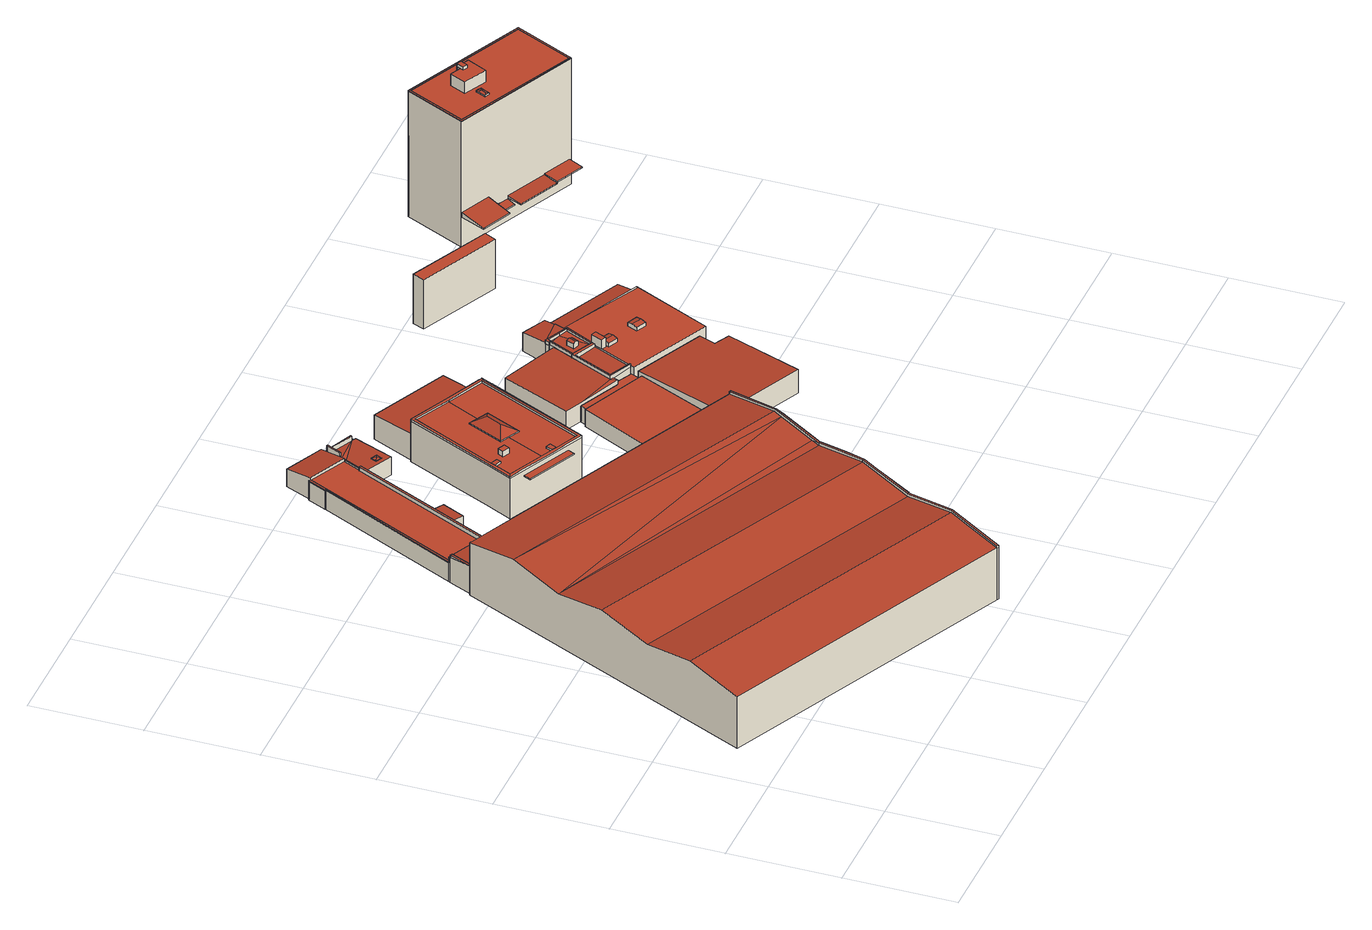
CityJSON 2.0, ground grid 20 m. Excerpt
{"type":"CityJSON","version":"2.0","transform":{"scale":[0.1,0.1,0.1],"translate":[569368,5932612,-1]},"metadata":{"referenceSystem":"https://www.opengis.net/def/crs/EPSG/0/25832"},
"CityObjects":{
"building1":{"type":"Building","attributes":{"Grundfläche 2D":"3639.521682","Grundhöhe NN":"5.629"},"geometry":[{"type":"Solid","lod":"3","boundaries":[[[[0,1,2,3,4,5,6]],[[4,7,8,5]],[[7,9,10,11,8]],[[9,12,13,14,15,10]],[[13,16,17,18,14]],[[19,20,21,22,17,16]],[[19,23,24,25,26,27,20]],[[25,28,29,26]],[[30,31,32,33,34,35,36,37]],[[38,34,39]],[[38,35,34]],[[40,41,42,39,43,44]],[[45,39,42]],[[45,38,39]],[[43,46,47,48,44]],[[46,49,50,47]],[[51,50,49,52,53,54]],[[55,37,1,0]],[[42,9,45]],[[4,3,2,1,37,36,35,38,45,9,7]],[[42,41,40,44,16,13,12,9]],[[28,25,24,23,19,16,44,48,47,50,51,54]],[[54,56,29,28]],[[57,58,59,60,61,55,0,6,5,8,11,10,15,14,18,17,22,21,20,27,26,29,56,62,63,64,65]],[[33,32,31,30,37,55,66,67]],[[52,49,46,43,39,34,33,67,68]],[[54,53,52,68,69]],[[56,54,69,70]],[[71,66,55,61,60,59,58,57,65,64,63,62,56,70,72]],[[66,71,72,70,69,68,67]]]],"semantics":{"surfaces":[{"type":"RoofSurface"},{"type":"WallSurface"},{"type":"GroundSurface"}],"values":[[0,0,0,0,0,0,0,0,0,0,0,0,0,0,0,0,0,1,1,1,1,1,1,1,1,1,1,1,1,2]]}}]},
"building2":{"type":"Building","attributes":{"Grundfläche 2D":"423.519601","Grundhöhe NN":"5.605"},"children":["building2-1","building2-2","building2-3","building2-4","building2-5","building2-6","building2-7","building2-8"],"geometry":[{"type":"Solid","lod":"3","boundaries":[[[[73,74,75,76,77,78,79]],[[80,81,82,83,84,85,86,87,88,89,90,91]],[[92,93,94,95,96,97,98,99]],[[100,101,102,103]],[[104,105,106,107]],[[108,109,110,111]],[[112,77,76,75,113,114]],[[78,77,112,115]],[[116,110,109,83,82,81,80,117,73,79,78,115]],[[75,74,118,113]],[[73,117,80,119,118,74]],[[103,102,120,121]],[[100,103,121,122]],[[123,85,84,83,109,108,124]],[[85,123,125,86]],[[89,88,126,127]],[[90,89,127,128]],[[91,90,128,129]],[[80,91,129,119]],[[106,105,130,131]],[[107,106,131,132]],[[102,101,104,107,132,120]],[[105,104,101,100,122,133,111,110,116,130]],[[108,111,133,124]],[[96,95,134,135]],[[97,96,135,136]],[[98,97,136,137]],[[99,98,137,126,88,138]],[[87,86,92,99,138,88]],[[92,86,125,139,93]],[[94,93,139,140]],[[95,94,140,134]],[[132,131,130,116,115,112,114,113,118,119,129,128,127,126,137,136,135,134,140,139,125,123,124,133,122,121,120]]]],"semantics":{"surfaces":[{"type":"RoofSurface"},{"type":"WallSurface"},{"type":"GroundSurface"}],"values":[[0,0,0,0,0,0,1,1,1,1,1,1,1,1,1,1,1,1,1,1,1,1,1,1,1,1,1,1,1,1,1,1,2]]}}]},
"building2-1":{"type":"BuildingInstallation","parents":["building2"],"geometry":[{"type":"MultiSurface","lod":"3","boundaries":[[[141,142,143,144]],[[145,146,144,143]],[[141,144,146,147]],[[141,147,148,142]],[[148,145,143,142]]],"semantics":{"surfaces":[{"type":"RoofSurface"},{"type":"WallSurface"}],"values":[0,1,1,1,1]}}]},
"building2-2":{"type":"BuildingInstallation","parents":["building2"],"geometry":[{"type":"MultiSurface","lod":"3","boundaries":[[[149,150,151,152]],[[149,152,153,154]],[[155,153,152,151]],[[150,149,154,156]],[[156,155,151,150]]],"semantics":{"surfaces":[{"type":"RoofSurface"},{"type":"WallSurface"}],"values":[0,1,1,1,1]}}]},
"building2-3":{"type":"BuildingInstallation","parents":["building2"],"geometry":[{"type":"MultiSurface","lod":"3","boundaries":[[[157,158,159,160]],[[161,162,158,157]],[[160,159,163,164]],[[157,160,164,161]],[[162,163,159,158]]],"semantics":{"surfaces":[{"type":"RoofSurface"},{"type":"WallSurface"}],"values":[0,1,1,1,1]}}]},
"building2-4":{"type":"BuildingInstallation","parents":["building2"],"geometry":[{"type":"MultiSurface","lod":"3","boundaries":[[[165,166,75,76]],[[165,76,167]],[[166,165,167,74]],[[166,74,75]]],"semantics":{"surfaces":[{"type":"RoofSurface"},{"type":"WallSurface"}],"values":[0,1,1,1]}}]},
"building2-5":{"type":"BuildingInstallation","parents":["building2"],"geometry":[{"type":"MultiSurface","lod":"3","boundaries":[[[117,168,169,138,170,171,172]],[[81,168,117,80]],[[81,87,169,168]],[[87,88,89,170,138,169]],[[89,90,171,170]],[[90,91,172,171]],[[91,80,117,172]]],"semantics":{"surfaces":[{"type":"RoofSurface"},{"type":"WallSurface"}],"values":[0,1,1,1,1,1,1]}}]},
"building2-6":{"type":"BuildingInstallation","parents":["building2"],"geometry":[{"type":"MultiSurface","lod":"3","boundaries":[[[173,174,175,176]],[[84,85,175,174]],[[176,175,85,86]],[[173,176,86,177]]],"semantics":{"surfaces":[{"type":"RoofSurface"},{"type":"WallSurface"}],"values":[0,1,1,1]}}]},
"building2-7":{"type":"BuildingInstallation","parents":["building2"],"geometry":[{"type":"MultiSurface","lod":"3","boundaries":[[[178,179,180,181,182]],[[83,182,181,82]],[[182,83,84,174,178]],[[174,173,177,183,180,179,178]],[[183,82,181,180]]],"semantics":{"surfaces":[{"type":"RoofSurface"},{"type":"WallSurface"}],"values":[0,1,1,1,1]}}]},
"building2-8":{"type":"BuildingInstallation","parents":["building2"],"geometry":[{"type":"MultiSurface","lod":"3","boundaries":[[[184,185,186,187]],[[187,186,93,94]],[[184,187,94,95]],[[185,184,95,96]],[[186,185,96,93]]],"semantics":{"surfaces":[{"type":"RoofSurface"},{"type":"WallSurface"}],"values":[0,1,1,1,1]}}]},
"building3":{"type":"Building","attributes":{"Grundfläche 2D":"60.690489","Grundhöhe NN":"5.572"},"children":["building3-1","building3-2"],"geometry":[{"type":"Solid","lod":"3","boundaries":[[[[188,189,190]],[[189,191,190]],[[188,192,193,194]],[[194,195,188]],[[188,195,189]],[[196,195,194,197,198]],[[199,189,195]],[[200,201,202,203,204,205,206]],[[201,200,207,208]],[[202,201,208,209]],[[203,202,209,210]],[[190,191,203,210,140,188]],[[192,188,140,139]],[[193,192,139,125]],[[194,193,125,123]],[[197,194,123,211]],[[198,197,211,212]],[[198,212,207,200,196]],[[196,200,206,195]],[[195,206,205,199]],[[191,189,199,205,204,203]],[[140,210,209,208,207,212,211,123,125,139]]]],"semantics":{"surfaces":[{"type":"RoofSurface"},{"type":"WallSurface"},{"type":"GroundSurface"}],"values":[[0,0,0,0,0,0,0,0,1,1,1,1,1,1,1,1,1,1,1,1,1,2]]}}]},
"building3-1":{"type":"BuildingInstallation","parents":["building3"],"geometry":[{"type":"MultiSurface","lod":"3","boundaries":[[[213,214,215,216]],[[216,215,189,217]],[[213,216,217,195]],[[214,213,195,199]],[[215,214,199,189]]],"semantics":{"surfaces":[{"type":"RoofSurface"},{"type":"WallSurface"}],"values":[0,1,1,1,1]}}]},
"building3-2":{"type":"BuildingInstallation","parents":["building3"],"geometry":[{"type":"MultiSurface","lod":"3","boundaries":[[[218,219,220,221]],[[221,220,222]],[[223,220,219]],[[222,220,223]],[[224,225,226,219,218,221]],[[226,227,223,219]],[[227,228,229,222,223]],[[229,224,221,222]]],"semantics":{"surfaces":[{"type":"RoofSurface"},{"type":"WallSurface"}],"values":[0,0,0,0,1,1,1,1]}}]},
"building4":{"type":"Building","attributes":{"Grundfläche 2D":"505.801468","Grundhöhe NN":"5.604"},"children":["building4-1","building4-2","building4-3","building4-4","building4-5"],"geometry":[{"type":"MultiSurface","lod":"3","boundaries":[[[230,231,232,233,234,235,236,237,238,239,240,241,242,243,244,245,246]],[[247,248,249,238,237,236,250,251,252,253,231,230,254,255,256,257]],[[258,259,260]],[[261,260,259,262]],[[263,262,259,258]],[[261,262,263]],[[264,265,266,267,268,269,270,271,272,273]],[[269,268,274,275,276,277,273,272,278,279]],[[280,281,282,283,284]],[[267,266,232,231]],[[233,265,264,234]],[[264,273,235,234]],[[235,273,277,236]],[[242,241,240,239,238,285,286,287,288,289,244,243]],[[244,289,290,291,230,246,245]],[[277,276,250,236]],[[250,276,275,251]],[[252,274,268,253]],[[268,267,231,253]],[[247,257,256,255,254,230,291,292,293,248]],[[248,293,285,238,249]],[[279,258,260,270,269]],[[263,258,279,278]],[[278,272,271,261,263]],[[260,261,271,270]],[[294,291,290,289,295,296]],[[293,292,291,294,297]],[[285,293,297,298]],[[281,280,299,295,289,288,287,286,285,298,300,282]],[[283,282,300,301]],[[284,283,301,302]],[[280,284,302,299]],[[295,299,302,301,300,298,297,294,296]]],"semantics":{"surfaces":[{"type":"RoofSurface"},{"type":"WallSurface"},{"type":"GroundSurface"}],"values":[0,0,0,0,0,0,0,0,0,1,1,1,1,1,1,1,1,1,1,1,1,1,1,1,1,1,1,1,1,1,1,1,2]}}]},
"building4-1":{"type":"BuildingInstallation","parents":["building4"],"geometry":[{"type":"MultiSurface","lod":"3","boundaries":[[[303,304,305,306]],[[306,305,307,308]],[[303,306,308,309]],[[304,303,309,310]],[[305,304,310,307]]],"semantics":{"surfaces":[{"type":"RoofSurface"},{"type":"WallSurface"}],"values":[0,1,1,1,1]}}]},
"building4-2":{"type":"BuildingInstallation","parents":["building4"],"geometry":[{"type":"MultiSurface","lod":"3","boundaries":[[[311,312,313,314]],[[233,232,314,313]],[[315,311,314,232,266]],[[315,316,312,311]],[[265,233,313,312,316]]],"semantics":{"surfaces":[{"type":"RoofSurface"},{"type":"WallSurface"}],"values":[0,1,1,1,1]}}]},
"building4-3":{"type":"BuildingInstallation","parents":["building4"],"geometry":[{"type":"MultiSurface","lod":"3","boundaries":[[[317,318,319,320]],[[252,251,320,319]],[[321,317,320,251,275]],[[318,317,321,322]],[[274,252,319,318,322]]],"semantics":{"surfaces":[{"type":"RoofSurface"},{"type":"WallSurface"}],"values":[0,1,1,1,1]}}]},
"building4-4":{"type":"BuildingInstallation","parents":["building4"],"geometry":[{"type":"MultiSurface","lod":"3","boundaries":[[[323,324,325,326]],[[323,327,328,324]],[[325,324,328,329]],[[326,325,329,330]],[[323,326,330,327]],[[328,327,330,329]]],"semantics":{"surfaces":[{"type":"RoofSurface"},{"type":"WallSurface"},{"type":"OuterCeilingSurface"}],"values":[0,1,1,1,1,2]}}]},
"building4-5":{"type":"BuildingInstallation","parents":["building4"],"geometry":[{"type":"MultiSurface","lod":"3","boundaries":[[[331,332,333,334]],[[335,336,334,333]],[[336,337,331,334]],[[337,338,332,331]],[[338,335,333,332]],[[338,337,336,335]]],"semantics":{"surfaces":[{"type":"RoofSurface"},{"type":"WallSurface"},{"type":"OuterCeilingSurface"}],"values":[0,1,1,1,1,2]}}]},
"building5":{"type":"Building","attributes":{"Grundfläche 2D":"201.043598","Grundhöhe NN":"5.632"},"geometry":[{"type":"Solid","lod":"3","boundaries":[[[[339,340,341,342,343,344]],[[345,346,347,348]],[[343,342,349,350]],[[344,343,350,351]],[[339,344,351,352]],[[340,339,352,353]],[[341,340,353,354]],[[354,355,346,345,342,341]],[[347,346,355,356]],[[348,347,356,357]],[[348,357,349,342,345]],[[352,351,350,349,357,356,355,354,353]]]],"semantics":{"surfaces":[{"type":"RoofSurface"},{"type":"WallSurface"},{"type":"GroundSurface"}],"values":[[0,0,1,1,1,1,1,1,1,1,1,2]]}}]},
"building6":{"type":"Building","attributes":{"Grundfläche 2D":"320.805193","Grundhöhe NN":"5.632"},"geometry":[{"type":"Solid","lod":"3","boundaries":[[[[358,359,360,361,362,363]],[[364,365,361,360]],[[365,366,362,361]],[[366,367,363,362]],[[367,368,358,363]],[[368,369,359,358]],[[369,364,360,359]],[[365,364,369,368,367,366]]]],"semantics":{"surfaces":[{"type":"RoofSurface"},{"type":"WallSurface"},{"type":"GroundSurface"}],"values":[[0,1,1,1,1,1,1,2]]}}]},
"building7":{"type":"Building","attributes":{"Grundfläche 2D":"208.667620","Grundhöhe NN":"5.639"},"children":["building7-1","building7-2"],"geometry":[{"type":"Solid","lod":"3","boundaries":[[[[370,371,372,373]],[[374,375,376,377,373,372,378,379]],[[372,380,381,379,378]],[[372,371,380]],[[382,383,379,381]],[[384,385,380,386]],[[384,387,388,389,385]],[[389,390,391,385]],[[392,393,394,375,395,396,397]],[[393,392,398]],[[399,393,398,400]],[[370,401,402,386,371]],[[381,380,385]],[[384,386,402,403]],[[387,384,403,404]],[[388,387,404,405]],[[389,388,405,406]],[[390,389,406,407]],[[391,390,407,408]],[[391,408,409,381,385]],[[410,401,370,373,377,376,375,411,412]],[[386,380,371]],[[413,383,382,381,409,414]],[[379,383,413,415]],[[395,375,374,379,415,416]],[[396,395,416,417]],[[397,396,417,418]],[[398,392,397,418,352]],[[419,399,400,398,352,351]],[[393,399,419,420]],[[394,393,420,411,375]],[[410,412,411,420,419,351,352,418,417,416,415,413,414,409,408,407,406,405,404,403,402,401]]]],"semantics":{"surfaces":[{"type":"RoofSurface"},{"type":"WallSurface"},{"type":"GroundSurface"}],"values":[[0,0,0,0,0,0,0,0,0,0,0,1,1,1,1,1,1,1,1,1,1,1,1,1,1,1,1,1,1,1,1,2]]}}]},
"building7-1":{"type":"BuildingInstallation","parents":["building7"],"geometry":[{"type":"MultiSurface","lod":"3","boundaries":[[[421,422,423,424]],[[425,422,421,426]],[[424,423,427,428]],[[424,428,429,426,421]],[[425,426,429,430]],[[425,430,427,423,422]]],"semantics":{"surfaces":[{"type":"RoofSurface"},{"type":"WallSurface"}],"values":[0,0,1,1,1,1]}}]},
"building7-2":{"type":"BuildingInstallation","parents":["building7"],"geometry":[{"type":"MultiSurface","lod":"3","boundaries":[[[431,432,433,434,435,436,437,438,439,440,441,442,443,444]],[[375,376,436,435]],[[376,445,378,446,439,438,437,436]],[[446,372,440,439]],[[441,440,372,447]],[[442,441,447,373]],[[373,370,443,442]],[[370,371,444,443]],[[444,371,380,381,385,431]],[[382,383,433,432,431,385,381]],[[383,379,434,433]],[[379,374,375,435,434]]],"semantics":{"surfaces":[{"type":"RoofSurface"},{"type":"WallSurface"}],"values":[0,1,1,1,1,1,1,1,1,1,1,1]}}]},
"building8":{"type":"Building","attributes":{"Grundfläche 2D":"356.716611","Grundhöhe NN":"5.632"},"children":["building8-1","building8-2","building8-3","building8-4"],"geometry":[{"type":"Solid","lod":"3","boundaries":[[[[448,449,450,451,452,453,454,455,456,457,458]],[[459,460,461,462,463,464,465,466,467,468,469,470]],[[471,472,473,474,475,476]],[[471,476,477,478]],[[472,471,478,479]],[[473,472,479,406]],[[474,473,406,405]],[[475,474,405,404]],[[463,462,461,460,459,480,481,482,456,455,454,453,452,451,450,449,403,401]],[[482,368,483,457,456]],[[458,457,483,484]],[[475,404,403,449,448,458,484,477,476]],[[468,467,466,411,420]],[[480,459,470,469,468,420,485]],[[466,465,464,463,401,410,412,411]],[[406,479,478,477,484,483,368,482,481,480,485,420,411,412,410,401,403,404,405]]]],"semantics":{"surfaces":[{"type":"RoofSurface"},{"type":"WallSurface"},{"type":"GroundSurface"}],"values":[[0,0,0,1,1,1,1,1,1,1,1,1,1,1,1,2]]}}]},
"building8-1":{"type":"BuildingInstallation","parents":["building8"],"geometry":[{"type":"MultiSurface","lod":"3","boundaries":[[[486,487,488,489]],[[490,486,489,491]],[[492,493,491,489,488]],[[493,494,490,491]],[[494,495,487,486,490]],[[495,492,488,487]]],"semantics":{"surfaces":[{"type":"RoofSurface"},{"type":"WallSurface"}],"values":[0,0,1,1,1,1]}}]},
"building8-2":{"type":"BuildingInstallation","parents":["building8"],"geometry":[{"type":"MultiSurface","lod":"3","boundaries":[[[496,497,498,499]],[[500,496,499,501]],[[498,502,503,501,499]],[[503,504,500,501]],[[500,504,505,497,496]],[[505,502,498,497]]],"semantics":{"surfaces":[{"type":"RoofSurface"},{"type":"WallSurface"}],"values":[0,0,1,1,1,1]}}]},
"building8-3":{"type":"BuildingInstallation","parents":["building8"],"geometry":[{"type":"MultiSurface","lod":"3","boundaries":[[[506,507,508,509,510]],[[508,507,506,450,451,443,511,452,453]],[[453,512,509,508]],[[512,513,510,509]],[[506,510,513,450]]],"semantics":{"surfaces":[{"type":"RoofSurface"},{"type":"WallSurface"}],"values":[0,1,1,1,1]}}]},
"building8-4":{"type":"BuildingInstallation","parents":["building8"],"geometry":[{"type":"MultiSurface","lod":"3","boundaries":[[[436,435,514,515,516,517,518,519,511,443,442]],[[517,516,459,460,454]],[[454,460,520,518,517]],[[519,518,520,521]],[[462,452,511,519,521]],[[451,452,462,463]],[[464,465,466,435,436,442,443,451,463]],[[467,468,514,435,466]],[[468,469,470,459,516,515,514]]],"semantics":{"surfaces":[{"type":"RoofSurface"},{"type":"WallSurface"}],"values":[0,1,1,1,1,1,1,1,1]}}]},
"building9":{"type":"Building","attributes":{"Grundfläche 2D":"37.443322","Grundhöhe NN":"-0.001"},"geometry":[{"type":"Solid","lod":"3","boundaries":[[[[522,523,524,525]],[[524,526,527,525]],[[522,525,527,528]],[[528,529,523,522]],[[526,524,523,529]],[[529,528,527,526]]]],"semantics":{"surfaces":[{"type":"RoofSurface"},{"type":"WallSurface"},{"type":"GroundSurface"}],"values":[[0,1,1,1,1,2]]}}]},
"building10":{"type":"Building","attributes":{"Grundfläche 2D":"323.571634","Grundhöhe NN":"3.962"},"children":["building10-1","building10-2","building10-3","building10-4","building10-5","building10-6"],"geometry":[{"type":"MultiSurface","lod":"3","boundaries":[[[530,531,532,533,534,535,536,537]],[[538,539,540,541,542,543]],[[544,539,538,545,542,541,546]],[[547,548,549,550],[551,552,553,554,555,556]],[[557,558,559,560]],[[561,562,563,564]],[[552,551,533,532]],[[534,533,551,556]],[[535,534,556,555]],[[535,555,554,565,536]],[[565,554,553,531]],[[553,552,532,531]],[[566,567,540,539]],[[567,568,541,540]],[[547,550,543,542]],[[538,543,550,549]],[[549,548,545,538]],[[548,547,542,545]],[[568,569,546,541]],[[569,570,566,539,544,546]],[[564,563,558,557,571,572,573,574,568,567,575,576]],[[567,566,577,575]],[[569,568,574,578]],[[579,577,566,570,569,578,580,581],[582,583,584,585,586,587]],[[560,559,588,589]],[[557,560,589,571]],[[576,590,561,564]],[[562,561,590,591]],[[559,558,563,562,591,588]],[[573,592,593,585,581]],[[579,584,594,595,572]],[[574,573,581,580,578]],[[591,590,576,575,577,579,572,571,589,588]]],"semantics":{"surfaces":[{"type":"RoofSurface"},{"type":"WallSurface"},{"type":"GroundSurface"}],"values":[0,0,0,0,0,0,1,1,1,1,1,1,1,1,1,1,1,1,1,1,1,1,1,1,1,1,1,1,1,1,1,2,2]}}]},
"building10-1":{"type":"BuildingInstallation","parents":["building10"],"geometry":[{"type":"MultiSurface","lod":"3","boundaries":[[[596,597,598,599]],[[536,565,597,596]],[[565,531,530,598,597]],[[599,598,530,537]],[[596,599,537,536]]],"semantics":{"surfaces":[{"type":"RoofSurface"},{"type":"WallSurface"}],"values":[0,1,1,1,1]}}]},
"building10-2":{"type":"BuildingInstallation","parents":["building10"],"geometry":[{"type":"MultiSurface","lod":"3","boundaries":[[[600,601,602]],[[603,604,605,601,600]],[[606,607,605,604]],[[608,601,605,607]],[[609,601,608]],[[610,602,601,609]],[[600,602,611,612,604,603]],[[613,607,606,604,612,614]],[[607,613,615,609,608]],[[609,615,611,602,610]]],"semantics":{"surfaces":[{"type":"RoofSurface"},{"type":"WallSurface"}],"values":[0,0,0,0,0,0,1,1,1,1]}}]},
"building10-3":{"type":"BuildingInstallation","parents":["building10"],"geometry":[{"type":"MultiSurface","lod":"3","boundaries":[[[616,617,618,619]],[[618,617,620,621,622]],[[619,618,622,623,624]],[[616,619,624,625]],[[617,616,625,620]],[[621,620,625,624,623]]],"semantics":{"surfaces":[{"type":"RoofSurface"},{"type":"WallSurface"},{"type":"OuterCeilingSurface"}],"values":[0,1,1,1,1,2]}}]},
"building10-4":{"type":"BuildingInstallation","parents":["building10"],"geometry":[{"type":"MultiSurface","lod":"3","boundaries":[[[626,627,628,629]],[[630,631,626,629]],[[632,630,629,628]],[[631,633,627,626]],[[633,632,628,627]],[[633,631,630,632]]],"semantics":{"surfaces":[{"type":"RoofSurface"},{"type":"WallSurface"},{"type":"OuterCeilingSurface"}],"values":[0,1,1,1,1,2]}}]},
"building10-5":{"type":"BuildingInstallation","parents":["building10"],"geometry":[{"type":"MultiSurface","lod":"3","boundaries":[[[622,634,635,636,623]],[[622,621,637,638,634]],[[623,636,639,637,621]],[[635,634,638,640]],[[636,635,640,639]],[[637,639,640,638]]],"semantics":{"surfaces":[{"type":"RoofSurface"},{"type":"WallSurface"},{"type":"OuterCeilingSurface"}],"values":[0,1,1,1,1,2]}}]},
"building10-6":{"type":"BuildingInstallation","parents":["building10"],"geometry":[{"type":"MultiSurface","lod":"3","boundaries":[[[641,582,587,642]],[[641,642,643,644]],[[582,641,644,583]],[[642,587,586,643]],[[584,585,593,594]],[[585,584,583,644,643,586]]],"semantics":{"surfaces":[{"type":"RoofSurface"},{"type":"WallSurface"},{"type":"OuterCeilingSurface"}],"values":[0,1,1,1,1,2]}}]}
},
"vertices":[
[806,562,174],[803,564,174],[760,471,190],[760,470,190],[759,468,190],[762,467,190],[787,521,181],[753,456,188],[757,455,188],[717,378,174],[720,377,174],[727,391,177],[717,377,174],[693,325,184],[696,323,184],[720,375,175],[675,287,190],[678,285,190],[678,286,190],[633,195,174],[636,193,174],[657,239,182],[665,257,185],[632,194,174],[628,185,176],[591,104,190],[594,103,190],[635,193,174],[547,9,172],[550,7,172],[450,727,168],[272,809,168],[269,811,168],[266,812,168],[223,720,186],[760,470,186],[760,471,186],[803,564,169],[753,456,183],[180,627,169],[693,325,179],[717,377,169],[717,378,169],[139,538,186],[675,287,186],[724,392,171],[96,444,169],[632,194,169],[633,195,169],[54,354,186],[591,104,186],[578,77,181],[9,257,168],[169,183,168],[547,9,168],[806,562,169],[550,7,168],[678,286,186],[720,375,169],[720,377,169],[727,391,171],[763,468,186],[581,75,181],[594,103,186],[635,193,169],[636,193,169],[806,562,66],[266,812,66],[9,257,66],[547,9,66],[550,7,66],[636,193,66],[635,193,66],
[289,856,115],[288,853,115],[269,811,120],[272,809,120],[450,727,120],[471,772,115],[365,821,115],[289,856,103],[292,855,103],[361,823,103],[364,821,103],[485,1080,103],[500,1112,103],[498,1113,103],[429,1146,103],[428,1146,103],[426,1147,103],[410,1113,103],[411,1113,103],[498,1113,109],[502,1122,108],[504,1121,108],[517,1148,103],[515,1149,103],[521,1161,100],[450,1194,100],[428,1146,109],[426,950,92],[420,938,92],[433,931,91],[439,944,91],[420,938,99],[401,897,99],[430,883,96],[449,924,96],[464,1037,101],[364,821,101],[365,821,100],[466,1036,100],[450,727,66],[269,811,66],[272,809,66],[471,772,66],[365,821,66],[289,856,105],[288,853,66],[289,856,66],[433,931,66],[439,944,66],[426,950,66],[500,1112,66],[464,1037,66],[498,1113,66],[428,1146,66],[426,1147,66],[410,1113,66],[411,1113,66],[401,897,66],[430,883,66],[449,924,66],[466,1036,66],[517,1148,66],[515,1149,66],[521,1161,66],[450,1194,66],[428,1146,105],[502,1122,66],[504,1121,66],
[316,792,121],[329,819,117],[321,823,117],[308,795,121],[321,823,116],[308,795,120],[316,792,120],[329,819,116],
[412,747,121],[425,775,117],[417,779,117],[404,751,121],[404,751,120],[412,747,120],[417,779,116],[425,775,116],
[358,772,121],[371,800,117],[363,804,117],[350,776,121],[358,772,120],[371,800,116],[363,804,116],[350,776,120],
[291,851,120],[288,853,120],[291,851,115],
[292,855,105],[429,1146,105],[426,1147,105],[410,1113,105],[411,1113,105],
[483,1081,106],[485,1080,106],[500,1112,106],[498,1113,106],[483,1081,103],
[485,1080,111],[483,1081,111],[482,1081,111],[361,823,111],[364,821,111],[482,1081,103],
[517,1148,115],[515,1149,115],[502,1122,115],[504,1121,115],
[504,1121,99],[526,1145,97],[517,1148,98],[517,1149,97],[502,1122,99],[498,1113,99],[500,1112,99],[565,1125,97],[573,1121,97],[482,1074,101],[539,1047,101],[566,1127,97],[573,1121,94],[579,1135,92],[523,1161,92],[517,1149,94],[526,1145,94],[566,1127,94],[565,1125,94],[573,1121,66],[579,1135,66],[523,1161,66],[517,1149,66],[482,1074,66],[539,1047,66],
[565,1125,106],[566,1127,106],[526,1145,106],[525,1144,106],[525,1144,97],
[530,1061,102],[535,1071,102],[528,1068,103],[530,1060,102],[519,1066,102],[524,1076,102],[530,1060,101],[530,1061,101],[535,1071,100],[524,1076,100],[523,1074,100],[519,1066,101],
[489,824,149],[496,827,149],[511,858,149],[514,866,149],[588,1024,149],[656,992,149],[725,960,150],[729,961,150],[732,963,150],[731,963,150],[727,965,150],[659,997,149],[590,1029,149],[588,1030,149],[585,1031,149],[583,1026,149],[510,868,149],[631,758,150],[636,756,150],[639,761,150],[634,763,150],[591,783,149],[583,787,149],[563,796,149],[517,812,149],[561,791,149],[581,782,149],[608,769,150],[616,856,148],[606,884,161],[579,874,148],[609,939,148],[619,912,161],[646,921,148],[588,1024,146],[514,866,146],[511,858,146],[496,827,146],[563,796,146],[596,866,146],[579,874,146],[609,939,146],[627,930,146],[656,992,146],[583,787,146],[591,783,146],[634,763,146],[725,960,146],[646,921,146],[616,856,146],[588,1030,118],[727,965,118],[731,963,118],[767,1042,113],[624,1108,113],[732,963,146],[727,965,146],[659,997,146],[588,1030,146],[585,1031,146],[510,868,146],[489,824,146],[561,791,146],[636,756,146],[489,824,66],[585,1031,66],[510,868,66],[636,756,66],[732,963,66],[588,1030,66],[731,963,66],[767,1042,66],[624,1108,66],
[554,850,157],[559,860,157],[546,866,157],[541,856,157],[546,866,146],[541,856,146],[554,850,146],[559,860,146],
[523,853,150],[526,861,150],[514,866,150],[511,858,150],[523,853,146],[526,861,146],
[597,795,150],[588,799,150],[583,787,150],[591,783,150],[597,795,146],[588,799,146],
[608,769,137],[517,812,137],[510,798,137],[602,756,137],[608,769,135],[517,812,135],[510,798,135],[602,756,135],
[741,949,137],[729,955,137],[657,802,137],[670,796,137],[657,802,135],[670,796,135],[741,949,135],[729,955,135],
[862,777,97],[785,812,97],[779,799,97],[889,746,97],[898,767,97],[865,783,97],[889,746,104],[775,801,99],[714,675,99],[831,618,104],[889,746,66],[898,767,66],[865,783,66],[862,777,66],[785,812,66],[779,799,66],[775,801,66],[714,675,66],[831,618,66],
[909,759,97],[827,583,112],[982,511,112],[1049,655,100],[1021,669,100],[1036,700,97],[982,511,66],[1049,655,66],[1021,669,66],[1036,700,66],[909,759,66],[827,583,66],
[939,849,108],[964,902,108],[944,908,107],[937,850,108],[915,907,105],[897,869,105],[899,868,105],[899,868,106],[921,915,105],[918,915,105],[947,910,107],[919,923,105],[918,920,105],[916,916,105],[966,907,106],[919,923,107],[964,902,107],[967,906,106],[976,927,105],[975,927,105],[984,948,102],[940,969,102],[785,812,103],[860,789,106],[895,864,105],[915,907,104],[814,953,99],[755,826,102],[862,777,106],[866,787,106],[865,783,106],[939,849,66],[964,902,66],[966,907,66],[967,906,66],[976,927,66],[975,927,66],[984,948,66],[940,969,66],[919,923,66],[937,850,66],[897,869,66],[899,868,66],[916,916,66],[918,920,66],[918,915,66],[915,907,66],[814,953,66],[755,826,66],[866,787,66],[860,789,66],
[924,872,118],[930,886,118],[925,888,116],[919,874,116],[935,883,116],[929,870,116],[925,888,106],[919,874,106],[929,870,107],[935,883,107],
[919,923,112],[918,920,112],[916,916,112],[918,915,112],[897,869,112],[899,868,112],[920,915,112],[921,915,112],[922,918,112],[944,908,112],[960,901,112],[937,850,112],[939,849,112],[964,902,112],[920,915,105],[922,918,106],[960,901,108],
[967,906,109],[966,907,109],[940,851,109],[939,849,109],[937,844,109],[931,830,109],[904,772,109],[901,765,109],[900,764,109],[1049,695,109],[1115,838,109],[903,770,106],[904,772,106],[931,830,106],[937,844,106],[939,849,106],[937,850,106],[899,868,103],[897,869,103],[895,864,103],[860,789,103],[866,787,103],[900,771,106],[1124,874,99],[981,940,99],[975,927,101],[976,927,101],[967,906,105],[1109,841,105],[1109,841,66],[1124,874,66],[981,940,66],[903,770,66],[901,765,66],[900,764,66],[1049,695,66],[1115,838,66],[900,771,66],
[962,822,118],[967,831,116],[948,840,116],[944,830,118],[958,813,116],[940,821,116],[948,840,109],[940,821,109],[958,813,109],[967,831,109],
[1020,795,118],[1025,805,116],[1006,813,116],[1002,804,118],[1016,786,116],[998,795,116],[1006,813,109],[998,795,109],[1016,786,109],[1025,805,109],
[940,851,127],[939,849,127],[931,830,127],[939,826,127],[949,847,127],[937,844,112],[939,826,109],[949,847,109],
[860,789,112],[900,771,112],[903,770,112],[904,772,112],[864,791,112],[897,863,112],[864,791,103],[897,863,103],
[1164,1099,107],[1174,1120,107],[1026,1189,107],[1017,1168,107],[1026,1189,10],[1017,1168,10],[1164,1099,10],[1174,1120,10],
[1307,1207,320],[1309,1213,320],[1290,1222,320],[1277,1193,320],[1319,1173,320],[1336,1209,320],[1321,1216,320],[1315,1203,320],[1428,1069,298],[1429,1066,298],[1480,1176,298],[1252,1281,298],[1253,1277,298],[1476,1175,298],[1202,1170,298],[1205,1172,298],[1201,1171,298],[1253,1277,297],[1205,1172,297],[1428,1069,297],[1476,1175,297],[1277,1193,297],[1290,1222,297],[1309,1213,297],[1313,1220,297],[1336,1209,297],[1319,1173,297],[1382,1221,91],[1426,1201,91],[1459,1271,91],[1414,1292,91],[1505,1254,95],[1460,1275,95],[1426,1201,113],[1471,1180,113],[1313,1220,320],[1429,1066,297],[1480,1176,297],[1252,1281,297],[1201,1171,297],[1202,1170,297],[1382,1221,50],[1305,1256,50],[1261,1277,50],[1252,1281,50],[1480,1176,50],[1471,1180,50],[1429,1066,50],[1201,1171,50],[1254,1146,50],[1202,1170,50],[1210,1167,50],[1257,1145,118],[1257,1145,108],[1254,1146,108],[1210,1167,108],[1202,1170,108],[1202,1170,118],[1459,1271,50],[1414,1292,50],[1505,1254,50],[1460,1275,50],[1261,1277,114],[1210,1167,114],[1254,1146,114],[1305,1256,114],
[1321,1216,326],[1313,1220,326],[1307,1207,326],[1315,1203,326],
[1285,1172,300],[1290,1170,301],[1287,1177,300],[1281,1163,300],[1279,1159,300],[1286,1161,301],[1284,1157,300],[1288,1155,300],[1294,1168,300],[1296,1172,300],[1292,1175,300],[1287,1177,297],[1279,1159,297],[1288,1155,297],[1284,1157,297],[1296,1172,297],
[1412,1041,101],[1424,1068,102],[1372,1092,102],[1359,1065,101],[1424,1068,99],[1372,1092,99],[1372,1092,100],[1362,1071,99],[1359,1065,99],[1412,1041,99],
[1258,1144,94],[1251,1130,90],[1290,1112,90],[1296,1127,94],[1296,1127,88],[1258,1144,88],[1290,1112,88],[1251,1130,88],
[1296,1127,100],[1284,1099,98],[1359,1065,98],[1372,1092,96],[1296,1127,96],[1359,1065,96],[1284,1099,96],
[1237,1101,110],[1182,1126,110],[1182,1126,108],[1237,1101,108]
]}
